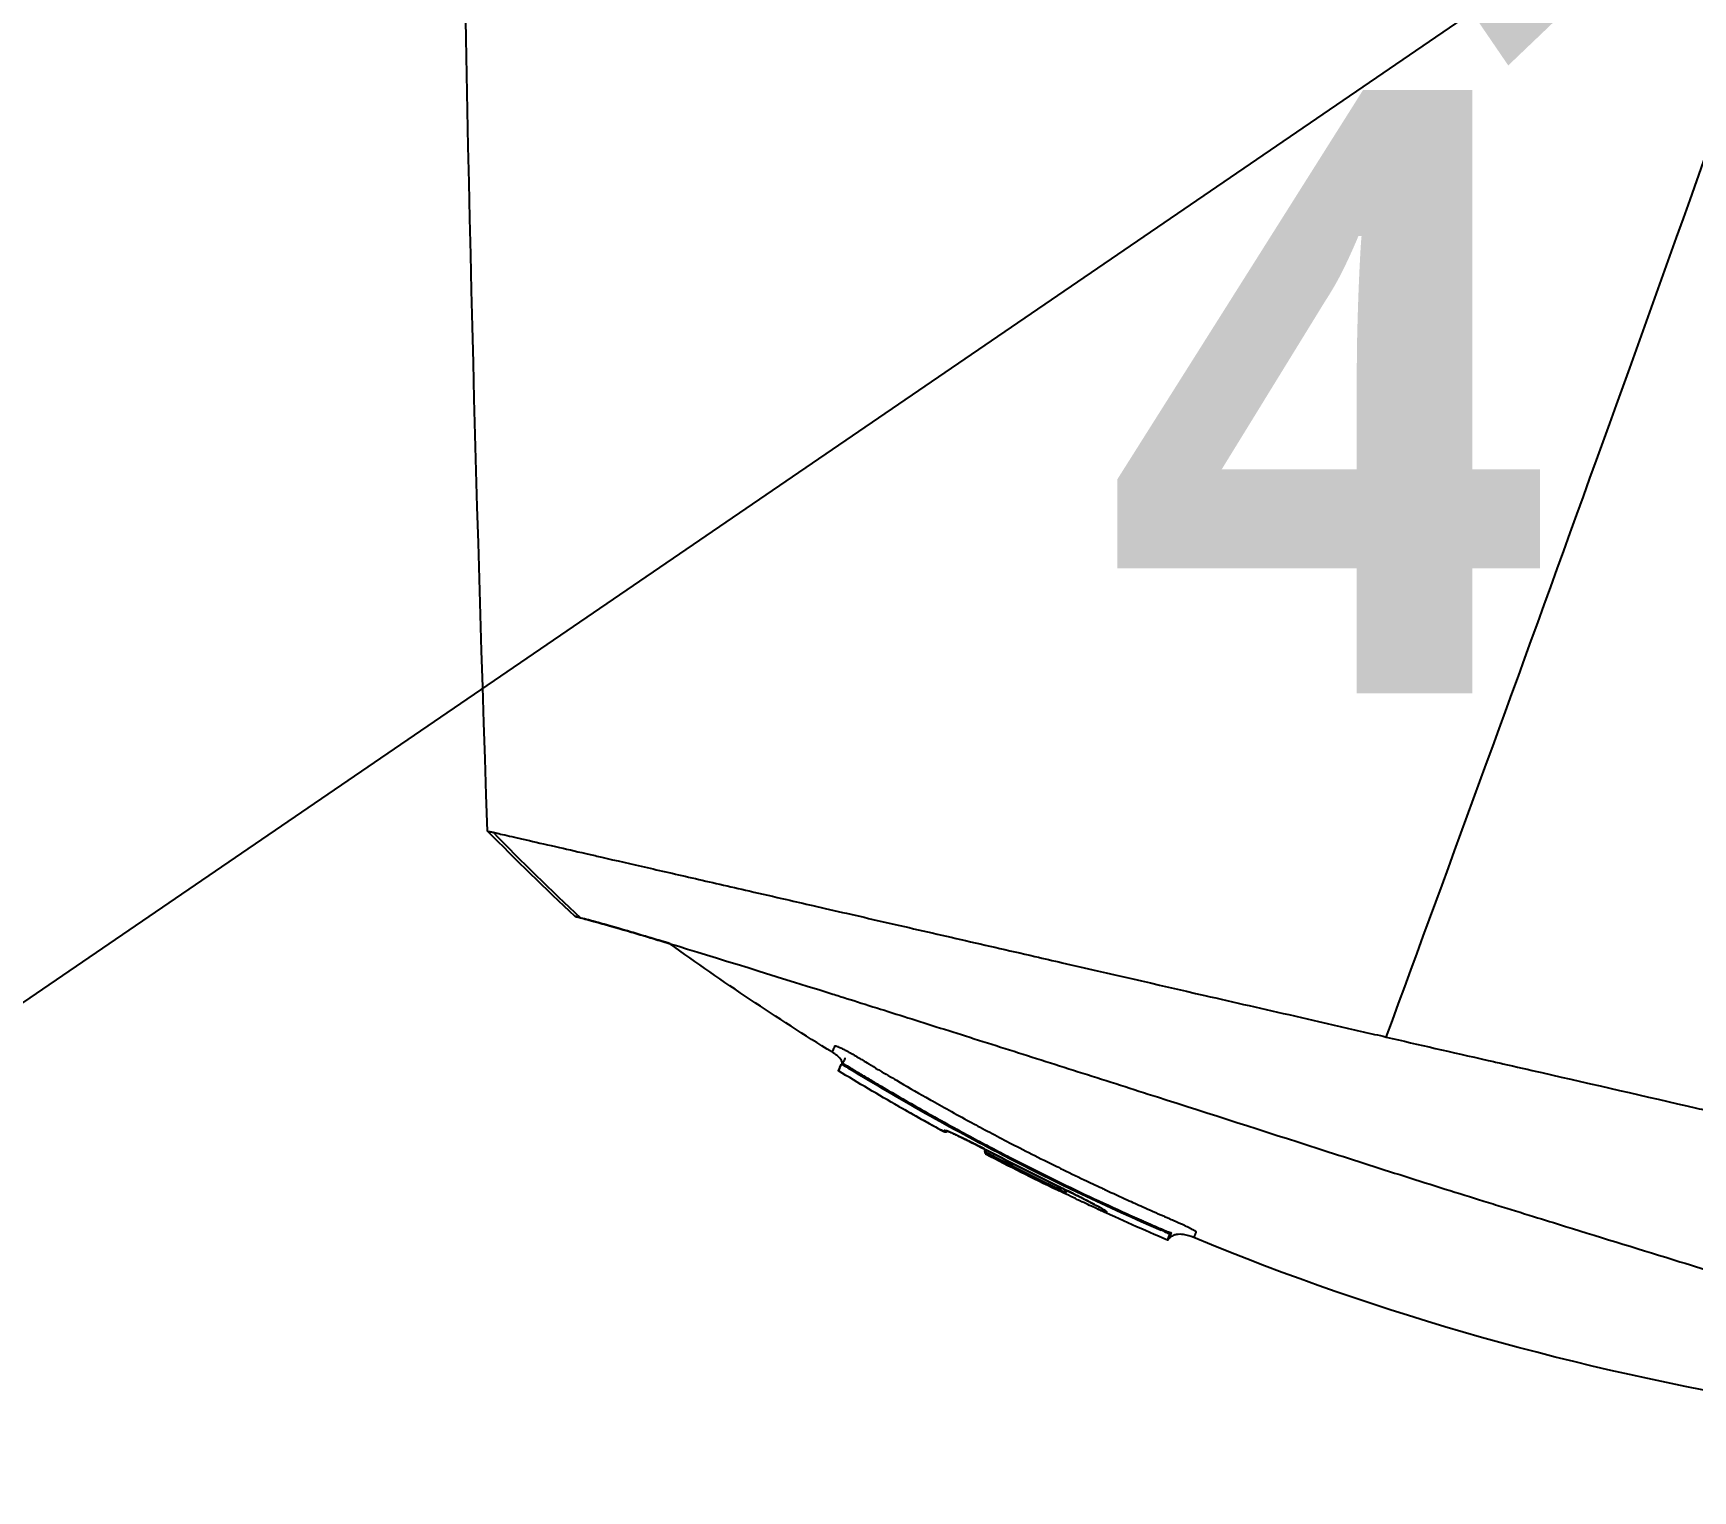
# Model space of a CAD drawing. Header units: millimetres. Extents: x 0 to 4378, y 0 to 2376.
# Drawn here: x 1479.2 to 1532, y 1535.3 to 1581.7 of the extents above; entities that cross this region are included whole.
import ezdxf

# ---------------------------------------------------------------- set-up
doc = ezdxf.new("R2010")
doc.units = ezdxf.units.MM
doc.header["$LTSCALE"] = 0.2
doc.layers.add('14_Mark', color=7, linetype='Continuous', true_color=0xe03c31)
doc.styles.add('Rainbow-5.0 Style', font='malgunsl.ttf')
doc.dimstyles.new('Rainbow-5.0 Style', dxfattribs={"dimtxt": 4, "dimasz": 2.5, "dimexe": 1, "dimexo": 1, "dimgap": 1, "dimtad": 1, "dimdsep": 46, "dimtxsty": 'Rainbow-5.0 Style', "dimcen": 0, "dimclrd": 251, "dimclre": 251, "dimclrt": 7, "dimazin": 3, "dimtp": 0.1, "dimtm": 0.1, "dimtfac": 0.61, "dimtmove": 0, "dimatfit": 3, "dimfxl": 1, "dimlwd": -1, "dimlwe": -1, "dimarcsym": 1})

# ---------------------------------------------------------------- blocks, each defined once
blk = doc.blocks.new('A$C20a5dee6')
for p, q in [((-114.443, 970.386), (-114.443, 970.386)), ((-114.928, 969.038), (-114.928, 969.038)), ((-122.067, 949.405), (-122.067, 949.405)), ((-125.968, 948.264), (-125.968, 948.264)), ((-124.375, 947.898), (-124.374, 947.899)), ((-123.568, 947.713), (-123.567, 947.715)), ((-140.111, 946.658), (-140.077, 946.691)), ((-140.111, 946.658), (-140.111, 946.657)), ((-140.11, 946.658), (-140.077, 946.692)), ((-139.816, 946.547), (-139.842, 946.521)), ((-135.496, 943.805), (-135.48, 943.846)), ((-132.905, 942.635), (-132.938, 942.602)), ((-132.938, 942.602), (-132.905, 942.635)), ((-132.923, 942.638), (-132.919, 942.642)), ((-131.663, 941.971), (-131.677, 941.936)), ((-129.893, 941.411), (-129.921, 941.383)), ((-129.725, 941.067), (-129.677, 941.115)), ((-129.606, 941.292), (-129.653, 941.244))]:
    blk.add_line(p, q)
for centre, radius, start, end in [((-97.395, 1016.703), 82.256, 240.20169, 241.34591), ((-97.397, 1016.699), 82.251, 240.21861, 241.34582), ((-97.749, 1016.042), 81.405, 242.34212, 242.34216), ((-97.752, 1016.036), 81.499, 242.41039, 244.1774), ((-97.755, 1016.027), 81.489, 242.40958, 244.17685)]:
    blk.add_arc(centre, radius, start, end)
for centre, major_axis, ratio, start_param, end_param in [((-111.706, 1011.586), (-26.567, -66.266), 0.000011, 6.283185, 6.293757), ((-109.25, 1013.294), (-27.59, -68.776), 0.00001, 0.01031, 0.035345), ((-135.444, 943.845), (-0.063, 0.128), 0.594731, 0.474948, 0.520377), ((-135.444, 943.847), (-0.063, 0.128), 0.595358, 0.491689, 0.520398), ((-97.852, 1015.727), (78.58, -20.164), 1, 4.484036, 4.512271), ((-97.935, 1015.435), (78.866, -17.397), 1, 4.449176, 4.477539), ((-133.162, 942.873), (-0.0437, -0.09), 0.000011, 0, 0.055339), ((-103.906, 1015.207), (-29.148, -72.631), 0.00001, 0.013733, 0.034559), ((-133, 942.628), (-0.0781, -0.0143), 0.664623, 0.735268, 2.367871), ((-132.987, 942.664), (0.0785, 0.0124), 0.66388, 3.91418, 5.543991), ((-103.742, 1015.182), (-29.199, -72.587), 0.000011, 0.013725, 0.034541), ((-129.929, 941.364), (-0.275, 0.119), 0.068518, 3.143398, 4.714195)]:
    blk.add_ellipse(centre, major_axis=major_axis, ratio=ratio, start_param=start_param, end_param=end_param)
for points in [[(-151.363, 954.084), (-152.215, 978.534), (-152.518, 1003.009), (-152.273, 1027.472)], [(-122.758, 947.529), (-118.592, 958.825), (-114.089, 971.294), (-109.379, 984.577)], [(-148.573, 951.363), (-149.522, 952.249), (-150.453, 953.157), (-151.363, 954.084)], [(-151.186, 954.043), (-150.28, 953.116), (-149.355, 952.21), (-148.409, 951.322)], [(-140.388, 947.042), (-142.152, 948.13), (-143.876, 949.284), (-145.556, 950.499)], [(-140.388, 947.042), (-140.388, 947.042), (-140.388, 947.042), (-140.388, 947.042)], [(-140.111, 946.658), (-140.111, 946.658), (-140.111, 946.658), (-140.111, 946.657)], [(-140.077, 946.691), (-140.077, 946.691), (-140.077, 946.691), (-140.077, 946.691)], [(-140.076, 946.692), (-140.076, 946.692), (-140.076, 946.692), (-140.076, 946.692)], [(-140.073, 946.692), (-140.073, 946.692), (-140.073, 946.692), (-140.073, 946.692)], [(-140.068, 946.69), (-140.068, 946.69), (-140.068, 946.691), (-140.068, 946.691)], [(-138.274, 945.32), (-138.918, 945.689), (-139.558, 946.067), (-140.193, 946.453)], [(-136.823, 944.561), (-136.808, 944.553), (-136.789, 944.55), (-136.771, 944.551)], [(-135.535, 943.941), (-135.534, 943.943), (-135.532, 943.948), (-135.53, 943.955)], [(-135.535, 943.942), (-135.534, 943.944), (-135.532, 943.949), (-135.529, 943.955)], [(-135.525, 943.953), (-135.529, 943.912), (-135.512, 943.863), (-135.48, 943.846)], [(-135.25, 943.811), (-135.266, 943.78), (-135.28, 943.753), (-135.281, 943.751)], [(-133.206, 942.783), (-133.893, 943.116), (-134.575, 943.459), (-135.252, 943.812)], [(-133.251, 942.675), (-133.251, 942.675), (-133.251, 942.675), (-133.251, 942.676)], [(-133.205, 942.782), (-133.22, 942.752), (-133.233, 942.725), (-133.234, 942.723)], [(-132.943, 942.654), (-132.93, 942.645), (-132.923, 942.639), (-132.923, 942.638)], [(-132.696, 942.532), (-132.766, 942.563), (-132.838, 942.596), (-132.911, 942.629)], [(-129.725, 941.067), (-130.474, 941.386), (-131.218, 941.717), (-131.957, 942.059)], [(-131.677, 941.936), (-131.703, 941.949), (-131.72, 941.983), (-131.725, 942.018)], [(-131.663, 941.971), (-131.675, 941.976), (-131.685, 941.986), (-131.693, 941.998)], [(-129.677, 941.115), (-129.677, 941.115), (-129.677, 941.115), (-129.677, 941.115)], [(-128.884, 941.147), (-128.884, 941.147), (-128.884, 941.147), (-128.884, 941.147)]]:
    blk.add_open_spline(points, degree=3)
for points, knots in [([(-150.483, 1027.663), (-150.483, 1027.663), (-150.453, 1027.633), (-150.335, 1027.515), (-150.247, 1027.427), (-149.895, 1027.075), (-149.548, 1026.728), (-148.798, 1025.978), (-148.455, 1025.635), (-147.853, 1025.033), (-147.621, 1024.801), (-147.098, 1024.279), (-146.804, 1023.985), (-145.673, 1022.853), (-144.751, 1021.931), (-143.179, 1020.359), (-142.583, 1019.763), (-138.467, 1015.647), (-134.077, 1011.257), (-128.455, 1005.635), (-127.846, 1005.025), (-125.899, 1003.078), (-124.547, 1001.727), (-121.699, 998.878), (-120.201, 997.38), (-117.072, 994.252), (-115.44, 992.619), (-113.381, 990.56), (-112.961, 990.141), (-112.228, 989.408), (-111.931, 989.111), (-111.42, 988.6), (-111.174, 988.354), (-110.824, 988.003), (-110.798, 987.977), (-110.378, 987.557), (-110.191, 987.37), (-109.824, 987.003), (-109.638, 986.818), (-109.315, 986.494), (-109.176, 986.355), (-108.943, 986.122), (-108.849, 986.028), (-108.653, 985.832), (-108.551, 985.731), (-108.163, 985.343), (-107.869, 985.048), (-107.186, 984.366), (-106.776, 983.955), (-104.723, 981.903), (-103.087, 980.266), (-99.95, 977.129), (-98.447, 975.626), (-94.22, 971.399), (-91.529, 968.709), (-88.391, 965.57), (-87.843, 965.022), (-86.253, 963.432), (-85.225, 962.404), (-82.36, 959.539), (-80.583, 957.761), (-78.262, 955.441), (-77.61, 954.788), (-76.437, 953.615), (-75.909, 953.088), (-74.965, 952.143), (-74.541, 951.72), (-73.433, 950.612), (-72.791, 949.97), (-71.799, 948.977), (-71.418, 948.597), (-70.96, 948.139), (-70.842, 948.021), (-70.537, 947.716), (-70.366, 947.544), (-69.994, 947.173), (-69.824, 947.003), (-69.653, 946.832), (-69.61, 946.789), (-69.567, 946.746), (-69.556, 946.735), (-69.545, 946.724), (-69.543, 946.722), (-69.54, 946.719), (-69.539, 946.718), (-69.539, 946.718), (-69.539, 946.717), (-69.538, 946.717), (-69.538, 946.717), (-69.538, 946.717)], [0, 0, 0, 0, 0.264332, 0.264332, 0.528758, 0.528758, 1.056139, 1.056139, 1.406505, 1.406505, 1.606603, 1.606603, 1.835356, 1.835356, 2.445847, 2.445847, 2.794554, 2.794554, 4.769924, 4.769924, 5.00797, 5.00797, 5.526041, 5.526041, 6.089229, 6.089229, 6.695329, 6.695329, 6.850985, 6.850985, 6.965758, 6.965758, 7.072004, 7.072004, 7.117238, 7.117238, 7.152898, 7.152898, 7.188974, 7.188974, 7.2161, 7.2161, 7.234487, 7.234487, 7.254339, 7.254339, 7.310164, 7.310164, 7.395171, 7.395171, 7.733586, 7.733586, 8.048233, 8.048233, 8.627304, 8.627304, 8.751092, 8.751092, 8.989797, 8.989797, 9.432477, 9.432477, 9.613385, 9.613385, 9.771568, 9.771568, 9.909899, 9.909899, 10.152258, 10.152258, 10.334616, 10.334616, 10.403043, 10.403043, 10.523121, 10.523121, 10.703617, 10.703617, 10.793786, 10.793786, 10.838901, 10.838901, 10.861447, 10.861447, 10.872715, 10.872715, 10.878346, 10.878346, 10.883825, 10.883825, 10.883825, 10.883825]), ([(-151.363, 954.084), (-151.363, 954.084), (-151.363, 954.084), (-151.362, 954.084), (-151.346, 954.08), (-151.301, 954.07), (-151.283, 954.066), (-151.25, 954.058), (-151.239, 954.056), (-151.22, 954.051), (-151.213, 954.05), (-151.203, 954.047), (-151.2, 954.047), (-151.193, 954.045), (-151.189, 954.044), (-151.186, 954.043)], [0.2108493, 0.2108493, 0.2108493, 0.2108493, 0.2151263, 0.2151263, 0.321952, 0.321952, 0.3753541, 0.3753541, 0.4020519, 0.4020519, 0.4154008, 0.4154008, 0.4220656, 0.4220656, 0.4297877, 0.4297877, 0.4297877, 0.4297877]), ([(-151.186, 954.043), (-151.136, 954.032), (-151.076, 954.018), (-151.008, 954.002), (-150.931, 953.985), (-150.843, 953.964), (-150.744, 953.942), (-150.646, 953.919), (-150.536, 953.893), (-150.417, 953.866), (-150.297, 953.839), (-150.168, 953.809), (-150.028, 953.777), (-149.75, 953.713), (-149.431, 953.64), (-149.073, 953.559), (-148.776, 953.491), (-148.452, 953.417), (-148.101, 953.336), (-148.03, 953.32), (-147.959, 953.304), (-147.887, 953.287), (-147.452, 953.188), (-146.982, 953.08), (-146.478, 952.964), (-145.972, 952.848), (-145.431, 952.724), (-144.856, 952.593), (-144.282, 952.461), (-143.673, 952.322), (-143.031, 952.175), (-142.645, 952.086), (-142.248, 951.995), (-141.839, 951.902), (-141.568, 951.839), (-141.292, 951.776), (-141.013, 951.712), (-140.306, 951.55), (-139.573, 951.382), (-138.815, 951.208), (-138.053, 951.034), (-137.265, 950.853), (-136.452, 950.667), (-135.639, 950.481), (-134.801, 950.289), (-133.939, 950.092), (-133.652, 950.026), (-133.362, 949.959), (-133.069, 949.892), (-131.594, 949.554), (-130.081, 949.207), (-128.536, 948.852), (-127.598, 948.637), (-126.646, 948.419), (-125.683, 948.199), (-125.442, 948.144), (-125.2, 948.088), (-124.958, 948.033), (-124.897, 948.019), (-124.837, 948.005), (-124.776, 947.991), (-124.715, 947.977), (-124.654, 947.963), (-124.594, 947.949), (-124.472, 947.922), (-124.351, 947.894), (-124.229, 947.866), (-124.107, 947.838), (-123.985, 947.81), (-123.863, 947.782), (-123.74, 947.754), (-123.618, 947.726), (-123.496, 947.698), (-123.373, 947.67), (-123.25, 947.642), (-123.127, 947.614), (-123.005, 947.586), (-122.882, 947.558), (-122.758, 947.529)], [0, 0, 0, 0, 0.0296065, 0.0296065, 0.0296065, 0.0625552, 0.0625552, 0.0625552, 0.0956223, 0.0956223, 0.0956223, 0.1287583, 0.1287583, 0.1287583, 0.1950345, 0.1950345, 0.1950345, 0.25, 0.25, 0.25, 0.2609996, 0.2609996, 0.2609996, 0.3271356, 0.3271356, 0.3271356, 0.3936018, 0.3936018, 0.3936018, 0.4600955, 0.4600955, 0.4600955, 0.5, 0.5, 0.5, 0.5264171, 0.5264171, 0.5264171, 0.593228, 0.593228, 0.593228, 0.6604161, 0.6604161, 0.6604161, 0.7276097, 0.7276097, 0.7276097, 0.75, 0.75, 0.75, 0.8628411, 0.8628411, 0.8628411, 0.9313886, 0.9313886, 0.9313886, 0.9485533, 0.9485533, 0.9485533, 0.9528443, 0.9528443, 0.9528443, 0.957135, 0.957135, 0.957135, 0.9657149, 0.9657149, 0.9657149, 0.9742923, 0.9742923, 0.9742923, 0.9828662, 0.9828662, 0.9828662, 0.9914358, 0.9914358, 0.9914358, 0.999992, 0.999992, 0.999992, 0.999992]), ([(-148.423, 951.326), (-148.514, 951.349), (-148.564, 951.361), (-148.572, 951.362), (-148.573, 951.363), (-148.573, 951.363), (-148.573, 951.363)], [0.0000006, 0.0000006, 0.0000006, 0.0000006, 0.914072, 0.914072, 0.914072, 1, 1, 1, 1]), ([(-148.573, 951.363), (-148.573, 951.363), (-148.573, 951.363), (-148.573, 951.363), (-148.57, 951.362), (-148.515, 951.349), (-148.409, 951.322)], [0, 0, 0, 0, 0.0191249, 0.0191249, 0.0191249, 0.9999979, 0.9999979, 0.9999979, 0.9999979]), ([(-145.555, 950.498), (-145.656, 950.529), (-145.754, 950.558), (-146.021, 950.639), (-146.184, 950.688), (-146.612, 950.815), (-146.86, 950.888), (-147.419, 951.051), (-147.7, 951.131), (-148.036, 951.224), (-148.134, 951.25), (-148.3, 951.294), (-148.369, 951.312), (-148.423, 951.326)], [5.422349, 5.422349, 5.422349, 5.422349, 5.498875, 5.498875, 5.634552, 5.634552, 5.872375, 5.872375, 6.229939, 6.229939, 6.408513, 6.408513, 6.587137, 6.587137, 6.587137, 6.587137]), ([(-148.409, 951.322), (-148.296, 951.294), (-148.126, 951.249), (-147.672, 951.123), (-147.388, 951.042), (-146.826, 950.879), (-146.577, 950.805), (-146.148, 950.677), (-145.985, 950.628), (-144.445, 950.164), (-142.604, 949.594), (-140.233, 948.851), (-140.089, 948.805), (-139.635, 948.663), (-139.307, 948.56), (-138.651, 948.353), (-138.316, 948.248), (-137.644, 948.036), (-137.3, 947.927), (-136.595, 947.704), (-136.237, 947.591), (-135.134, 947.242), (-134.373, 947), (-132.818, 946.506), (-132.024, 946.254), (-130.826, 945.872), (-130.433, 945.746), (-128.378, 945.091), (-126.669, 944.543), (-124.495, 943.843), (-124.064, 943.705), (-123.201, 943.428), (-122.766, 943.289), (-121.897, 943.012), (-121.466, 942.876), (-120.622, 942.611), (-120.207, 942.481), (-119.599, 942.292), (-119.403, 942.231), (-118.83, 942.054), (-118.448, 941.935), (-117.73, 941.714), (-117.392, 941.609), (-115.827, 941.126), (-114.61, 940.75), (-112.519, 940.104), (-111.641, 939.833), (-109.498, 939.172), (-108.257, 938.788), (-106.489, 938.242), (-105.915, 938.064), (-104.804, 937.721), (-104.263, 937.553), (-103.744, 937.393)], [0.000005, 0.000005, 0.000005, 0.000005, 0.319511, 0.319511, 0.639479, 0.639479, 0.852403, 0.852403, 0.973891, 0.973891, 1.947625, 1.947625, 2.010365, 2.010365, 2.139691, 2.139691, 2.265575, 2.265575, 2.393345, 2.393345, 2.521559, 2.521559, 2.781941, 2.781941, 3.041001, 3.041001, 3.166048, 3.166048, 3.692233, 3.692233, 3.821507, 3.821507, 3.951206, 3.951206, 4.07808, 4.07808, 4.201324, 4.201324, 4.258471, 4.258471, 4.368502, 4.368502, 4.468635, 4.468635, 4.831764, 4.831764, 5.102761, 5.102761, 5.508805, 5.508805, 5.711646, 5.711646, 5.914059, 5.914059, 5.914059, 5.914059]), ([(-140.388, 947.042), (-140.388, 947.042), (-140.38, 947.061), (-140.366, 947.095), (-140.365, 947.097), (-140.364, 947.1), (-140.363, 947.103), (-140.357, 947.119), (-140.349, 947.138), (-140.34, 947.159), (-140.338, 947.165), (-140.335, 947.171), (-140.333, 947.178), (-140.327, 947.192), (-140.321, 947.208), (-140.313, 947.226), (-140.312, 947.23), (-140.31, 947.234), (-140.308, 947.238), (-140.306, 947.241), (-140.306, 947.245), (-140.304, 947.247), (-140.303, 947.249), (-140.302, 947.25), (-140.301, 947.251), (-140.291, 947.255), (-140.264, 947.248), (-140.223, 947.231), (-140.216, 947.229), (-140.209, 947.225), (-140.201, 947.222)], [0.0000142, 0.0000142, 0.0000142, 0.0000142, 0.0625, 0.0625, 0.0625, 0.0674467, 0.0674467, 0.0674467, 0.09375, 0.09375, 0.09375, 0.1011986, 0.1011986, 0.1011986, 0.1181477, 0.1181477, 0.1181477, 0.1222453, 0.1222453, 0.1222453, 0.125, 0.125, 0.125, 0.1262746, 0.1262746, 0.1262746, 0.133446, 0.133446, 0.133446, 0.1346715, 0.1346715, 0.1346715, 0.1346715]), ([(-140.201, 947.222), (-140.201, 947.222), (-140.201, 947.222), (-140.201, 947.222), (-140.193, 947.219), (-140.185, 947.215), (-140.176, 947.211), (-140.168, 947.208), (-140.159, 947.203), (-140.15, 947.199), (-140.131, 947.191), (-140.111, 947.181), (-140.09, 947.17), (-140.081, 947.166), (-140.071, 947.161), (-140.062, 947.156), (-140.027, 947.138), (-139.988, 947.118), (-139.947, 947.096), (-139.921, 947.082), (-139.894, 947.067), (-139.867, 947.052), (-139.849, 947.042), (-139.831, 947.032), (-139.812, 947.021), (-139.803, 947.016), (-139.793, 947.01), (-139.782, 947.004), (-139.727, 946.973), (-139.659, 946.933), (-139.604, 946.9), (-139.59, 946.892), (-139.577, 946.884), (-139.565, 946.877)], [0.13467149, 0.13467149, 0.13467149, 0.13467149, 0.13467577, 0.13467577, 0.13467577, 0.13590742, 0.13590742, 0.13590742, 0.13713858, 0.13713858, 0.13713858, 0.13959007, 0.13959007, 0.13959007, 0.140625, 0.140625, 0.140625, 0.14441188, 0.14441188, 0.14441188, 0.14682819, 0.14682819, 0.14682819, 0.1484375, 0.1484375, 0.1484375, 0.1492622, 0.1492622, 0.1492622, 0.15366753, 0.15366753, 0.15366753, 0.15478892, 0.15478892, 0.15478892, 0.15478892]), ([(-122.758, 947.529), (-121.728, 947.281), (-120.707, 947.06), (-119.358, 946.751), (-119.203, 946.715), (-118.635, 946.585), (-118.221, 946.49), (-116.155, 946.017), (-114.512, 945.64), (-112.662, 945.216), (-112.446, 945.167), (-111.735, 945.004), (-111.245, 944.892), (-110.197, 944.651), (-109.644, 944.525), (-108.463, 944.253), (-107.839, 944.11), (-102.121, 942.797), (-97.593, 941.767), (-93.905, 940.919)], [0.000234, 0.000234, 0.000234, 0.000234, 0.319634, 0.319634, 0.361124, 0.361124, 0.471797, 0.471797, 0.914416, 0.914416, 0.9732, 0.9732, 1.107816, 1.107816, 1.261595, 1.261595, 1.436675, 1.436675, 2.883412, 2.883412, 2.883412, 2.883412]), ([(-140.069, 946.699), (-140.071, 946.708), (-140.072, 946.717), (-140.08, 946.745), (-140.088, 946.765), (-140.112, 946.807), (-140.128, 946.83), (-140.175, 946.883), (-140.206, 946.912), (-140.286, 946.977), (-140.337, 947.01), (-140.388, 947.042)], [0.00301811, 0.00301811, 0.00301811, 0.00301811, 0.00570858, 0.00570858, 0.01197557, 0.01197557, 0.02028974, 0.02028974, 0.03307868, 0.03307868, 0.05114469, 0.05114469, 0.05114469, 0.05114469]), ([(-140.111, 946.657), (-140.139, 946.588), (-140.16, 946.536), (-140.186, 946.469), (-140.193, 946.453), (-140.193, 946.453), (-140.186, 946.47), (-140.16, 946.536), (-140.139, 946.588), (-140.111, 946.658)], [-1.113248, -1.113248, -1.113248, -1.113248, -0.82321, -0.82321, -0.556619, -0.556619, -0.289996, -0.289996, 0, 0, 0, 0]), ([(-140.111, 946.658), (-140.108, 946.663), (-140.075, 946.65), (-140.025, 946.624), (-139.975, 946.599), (-139.91, 946.563), (-139.842, 946.521)], [0, 0, 0, 0, 0.500515, 0.500515, 0.500515, 1, 1, 1, 1]), ([(-140.077, 946.692), (-140.065, 946.703), (-140.052, 946.716), (-140.035, 946.735), (-140.03, 946.74), (-140.03, 946.741), (-140.03, 946.741), (-140.03, 946.741)], [0, 0, 0, 0, 0.00507025, 0.00507025, 0.008023784, 0.008023784, 0.008264739, 0.008264739, 0.008264739, 0.008264739]), ([(-140.077, 946.692), (-140.077, 946.692), (-140.076, 946.692), (-140.075, 946.692), (-140.068, 946.692), (-140.04, 946.676), (-140.001, 946.655), (-139.955, 946.63), (-139.886, 946.589), (-139.816, 946.547)], [0.0120771, 0.0120771, 0.0120771, 0.0120771, 0.0564556, 0.0564556, 0.0564556, 0.4856693, 0.4856693, 0.4856693, 0.9999985, 0.9999985, 0.9999985, 0.9999985]), ([(-140.031, 946.74), (-140.031, 946.74), (-140.03, 946.741), (-140.029, 946.743), (-140.027, 946.745), (-140.023, 946.751), (-140.02, 946.755), (-140.009, 946.773), (-140.004, 946.782), (-139.992, 946.809), (-139.986, 946.826), (-139.981, 946.847), (-139.981, 946.852), (-139.98, 946.86), (-139.979, 946.864), (-139.979, 946.867), (-139.979, 946.868), (-139.979, 946.868), (-139.979, 946.868), (-139.979, 946.868), (-139.979, 946.868), (-139.979, 946.868)], [0.01239892, 0.01239892, 0.01239892, 0.01239892, 0.01309423, 0.01309423, 0.01752558, 0.01752558, 0.02717414, 0.02717414, 0.03375885, 0.03375885, 0.04117715, 0.04117715, 0.0434471, 0.0434471, 0.04514948, 0.04514948, 0.04530898, 0.04530898, 0.0453248, 0.0453248, 0.0453404, 0.0453404, 0.0453404, 0.0453404]), ([(-139.565, 946.877), (-139.549, 946.867), (-139.535, 946.859), (-139.524, 946.852), (-139.5, 946.838), (-139.464, 946.816), (-139.423, 946.791), (-139.365, 946.756), (-139.297, 946.715), (-139.241, 946.681), (-139.238, 946.679), (-139.234, 946.677), (-139.231, 946.675), (-139.134, 946.617), (-139.033, 946.556), (-138.937, 946.499), (-138.917, 946.487), (-138.897, 946.475), (-138.877, 946.463), (-138.701, 946.358), (-138.51, 946.246), (-138.347, 946.151), (-138.045, 945.974), (-137.733, 945.794), (-137.409, 945.61), (-137.34, 945.571), (-137.272, 945.533), (-137.203, 945.494), (-137.004, 945.382), (-136.8, 945.268), (-136.593, 945.154), (-136.386, 945.039), (-136.136, 944.903), (-135.958, 944.807), (-135.867, 944.758), (-135.776, 944.709), (-135.683, 944.659), (-135.279, 944.443), (-134.859, 944.223), (-134.42, 943.998), (-134.169, 943.869), (-133.912, 943.739), (-133.65, 943.608), (-133.478, 943.523), (-133.304, 943.437), (-133.128, 943.35), (-132.88, 943.229), (-132.628, 943.107), (-132.37, 942.984), (-132.191, 942.898), (-132.009, 942.813), (-131.824, 942.726), (-131.782, 942.707), (-131.74, 942.687), (-131.698, 942.667), (-131.47, 942.561), (-131.21, 942.442), (-131.004, 942.348), (-130.842, 942.275), (-130.676, 942.2), (-130.51, 942.126), (-130.29, 942.028), (-130.068, 941.931), (-129.848, 941.835), (-129.81, 941.818), (-129.772, 941.802), (-129.734, 941.786), (-129.717, 941.778), (-129.7, 941.771), (-129.682, 941.763), (-129.655, 941.751), (-129.627, 941.739), (-129.599, 941.727), (-129.572, 941.716), (-129.544, 941.704), (-129.517, 941.692), (-129.423, 941.65), (-129.331, 941.609), (-129.246, 941.569), (-129.232, 941.562), (-129.218, 941.556), (-129.204, 941.549)], [0.1547889, 0.1547889, 0.1547889, 0.1547889, 0.15625, 0.15625, 0.15625, 0.1593979, 0.1593979, 0.1593979, 0.1637965, 0.1637965, 0.1637965, 0.1640625, 0.1640625, 0.1640625, 0.171875, 0.171875, 0.171875, 0.1734917, 0.1734917, 0.1734917, 0.1875, 0.1875, 0.1875, 0.213324, 0.213324, 0.213324, 0.21875, 0.21875, 0.21875, 0.234375, 0.234375, 0.234375, 0.25, 0.25, 0.25, 0.2579257, 0.2579257, 0.2579257, 0.2926672, 0.2926672, 0.2926672, 0.3125, 0.3125, 0.3125, 0.3255033, 0.3255033, 0.3255033, 0.34375, 0.34375, 0.34375, 0.3564771, 0.3564771, 0.3564771, 0.359375, 0.359375, 0.359375, 0.375, 0.375, 0.375, 0.3873006, 0.3873006, 0.3873006, 0.40346, 0.40346, 0.40346, 0.40625, 0.40625, 0.40625, 0.4075224, 0.4075224, 0.4075224, 0.409563, 0.409563, 0.409563, 0.4116065, 0.4116065, 0.4116065, 0.4185939, 0.4185939, 0.4185939, 0.4197379, 0.4197379, 0.4197379, 0.4197379]), ([(-139.842, 946.521), (-138.248, 945.551), (-136.626, 944.638), (-133.317, 942.923), (-131.633, 942.123), (-129.921, 941.383)], [-1.119708, -1.119708, -1.119708, -1.119708, -0.559623, -0.559623, -0.000001, -0.000001, -0.000001, -0.000001]), ([(-139.816, 946.547), (-139.803, 946.54), (-139.789, 946.532), (-139.776, 946.524), (-139.719, 946.49), (-139.662, 946.455), (-139.605, 946.421), (-139.548, 946.386), (-139.491, 946.352), (-139.434, 946.318), (-139.377, 946.283), (-139.32, 946.249), (-139.263, 946.215), (-139.149, 946.146), (-139.034, 946.078), (-138.919, 946.011), (-138.461, 945.74), (-138, 945.473), (-137.536, 945.211), (-136.998, 944.907), (-136.458, 944.609), (-135.912, 944.317), (-135.718, 944.214), (-135.524, 944.11), (-135.329, 944.008)], [0, 0, 0, 0, 0.0040967, 0.0040967, 0.0040967, 0.0218385, 0.0218385, 0.0218385, 0.0395803, 0.0395803, 0.0395803, 0.0573221, 0.0573221, 0.0573221, 0.0928057, 0.0928057, 0.0928057, 0.2347402, 0.2347402, 0.2347402, 0.3993947, 0.3993947, 0.3993947, 0.4578413, 0.4578413, 0.4578413, 0.4578413]), ([(-138.251, 945.311), (-138.251, 945.311), (-138.251, 945.311), (-138.259, 945.313), (-138.267, 945.316), (-138.274, 945.32)], [0.010414453, 0.010414453, 0.010414453, 0.010414453, 0.010437409, 0.010437409, 0.012858346, 0.012858346, 0.012858346, 0.012858346]), ([(-136.823, 944.561), (-136.822, 944.564), (-136.815, 944.564), (-136.803, 944.561), (-136.799, 944.56), (-136.794, 944.558), (-136.789, 944.557), (-136.778, 944.553), (-136.764, 944.548), (-136.748, 944.542), (-136.733, 944.536), (-136.715, 944.529), (-136.696, 944.521), (-136.655, 944.504), (-136.606, 944.483), (-136.548, 944.456), (-136.545, 944.455), (-136.542, 944.454), (-136.539, 944.452), (-136.494, 944.432), (-136.443, 944.408), (-136.389, 944.383), (-136.377, 944.377), (-136.364, 944.371), (-136.351, 944.364), (-136.315, 944.347), (-136.278, 944.329), (-136.239, 944.311), (-136.199, 944.291), (-136.157, 944.271), (-136.114, 944.249), (-136.091, 944.238), (-136.068, 944.227), (-136.045, 944.216), (-135.981, 944.184), (-135.913, 944.15), (-135.844, 944.115), (-135.768, 944.077), (-135.69, 944.038), (-135.611, 943.997), (-135.592, 943.988), (-135.573, 943.978), (-135.553, 943.968), (-135.454, 943.917), (-135.353, 943.865), (-135.252, 943.812)], [0, 0, 0, 0, 0.093194, 0.093194, 0.093194, 0.125, 0.125, 0.125, 0.189042, 0.189042, 0.189042, 0.25, 0.25, 0.25, 0.375001, 0.375001, 0.375001, 0.38152, 0.38152, 0.38152, 0.477845, 0.477845, 0.477845, 0.5, 0.5, 0.5, 0.56152, 0.56152, 0.56152, 0.625001, 0.625001, 0.625001, 0.658058, 0.658058, 0.658058, 0.75, 0.75, 0.75, 0.850773, 0.850773, 0.850773, 0.875, 0.875, 0.875, 1, 1, 1, 1]), ([(-135.252, 943.812), (-135.422, 943.9), (-135.594, 943.989), (-135.912, 944.15), (-136.062, 944.224), (-136.324, 944.352), (-136.441, 944.407), (-136.627, 944.492), (-136.7, 944.523), (-136.76, 944.546), (-136.773, 944.55), (-136.779, 944.551), (-136.78, 944.551), (-136.78, 944.551)], [0, 0, 0, 0, 0.057312, 0.057312, 0.1128427, 0.1128427, 0.1676937, 0.1676937, 0.2223549, 0.2223549, 0.2440225, 0.2440225, 0.2487467, 0.2487467, 0.2487467, 0.2487467]), ([(-136.839, 944.521), (-136.837, 944.52), (-136.835, 944.519), (-136.823, 944.514), (-136.812, 944.512), (-136.79, 944.51), (-136.779, 944.511), (-136.759, 944.515), (-136.75, 944.518), (-136.736, 944.525), (-136.731, 944.529), (-136.726, 944.533)], [-0.00093187, -0.00093187, -0.00093187, -0.00093187, 0, 0, 0.00436612, 0.00436612, 0.00867322, 0.00867322, 0.01202355, 0.01202355, 0.01407745, 0.01407745, 0.01407745, 0.01407745]), ([(-136.838, 944.521), (-136.836, 944.52), (-136.835, 944.519), (-136.82, 944.513), (-136.807, 944.511), (-136.779, 944.511), (-136.766, 944.513), (-136.746, 944.52), (-136.74, 944.523), (-136.732, 944.528), (-136.729, 944.53), (-136.726, 944.533)], [-0.01576575, -0.01576575, -0.01576575, -0.01576575, -0.0149023, -0.0149023, -0.00948324, -0.00948324, -0.00441114, -0.00441114, -0.00209553, -0.00209553, -0.00090269, -0.00090269, -0.00090269, -0.00090269]), ([(-135.53, 943.955), (-135.597, 943.99), (-135.664, 944.024), (-135.888, 944.138), (-136.042, 944.214), (-136.317, 944.348), (-136.44, 944.407), (-136.616, 944.487), (-136.681, 944.515), (-136.726, 944.533)], [0.0312372, 0.0312372, 0.0312372, 0.0312372, 0.0542077, 0.0542077, 0.110689, 0.110689, 0.1680986, 0.1680986, 0.2151393, 0.2151393, 0.2151393, 0.2151393]), ([(-135.329, 944.008), (-135.127, 943.902), (-134.925, 943.797), (-134.724, 943.694), (-134.329, 943.491), (-133.937, 943.293), (-133.542, 943.099), (-133.147, 942.904), (-132.749, 942.711), (-132.35, 942.523)], [0.4578413, 0.4578413, 0.4578413, 0.4578413, 0.5186092, 0.5186092, 0.5186092, 0.6378238, 0.6378238, 0.6378238, 0.7570383, 0.7570383, 0.7570383, 0.7570383]), ([(-135.536, 943.938), (-135.539, 943.931), (-135.541, 943.924), (-135.543, 943.909), (-135.543, 943.901), (-135.542, 943.878), (-135.538, 943.862), (-135.529, 943.838), (-135.524, 943.83), (-135.512, 943.815), (-135.505, 943.809), (-135.497, 943.804)], [-0.01932859, -0.01932859, -0.01932859, -0.01932859, -0.01686752, -0.01686752, -0.01403596, -0.01403596, -0.0080494, -0.0080494, -0.00399872, -0.00399872, 0, 0, 0, 0]), ([(-135.536, 943.939), (-135.537, 943.936), (-135.538, 943.932), (-135.541, 943.92), (-135.542, 943.91), (-135.542, 943.884), (-135.539, 943.868), (-135.53, 943.843), (-135.525, 943.833), (-135.511, 943.815), (-135.504, 943.809), (-135.496, 943.805)], [0, 0, 0, 0, 0.00105443, 0.00105443, 0.00390422, 0.00390422, 0.00841748, 0.00841748, 0.01167124, 0.01167124, 0.01535386, 0.01535386, 0.01535386, 0.01535386]), ([(-135.48, 943.846), (-135.48, 943.847), (-135.474, 943.845), (-135.464, 943.841), (-135.454, 943.837), (-135.44, 943.83), (-135.421, 943.822), (-135.403, 943.813), (-135.381, 943.802), (-135.357, 943.79), (-135.333, 943.778), (-135.307, 943.765), (-135.281, 943.751)], [0, 0, 0, 0, 0.25, 0.25, 0.25, 0.5, 0.5, 0.5, 0.75, 0.75, 0.75, 1, 1, 1, 1]), ([(-133.052, 942.583), (-133.052, 942.582), (-133.057, 942.584), (-133.067, 942.589), (-133.077, 942.593), (-133.091, 942.6), (-133.11, 942.608), (-133.128, 942.617), (-133.15, 942.627), (-133.174, 942.639), (-133.199, 942.65), (-133.225, 942.663), (-133.251, 942.676)], [0, 0, 0, 0, 0.25, 0.25, 0.25, 0.5, 0.5, 0.5, 0.75, 0.75, 0.75, 1, 1, 1, 1]), ([(-132.507, 942.317), (-132.509, 942.318), (-132.511, 942.319), (-132.514, 942.321), (-132.559, 942.342), (-132.605, 942.364), (-132.653, 942.387), (-132.748, 942.432), (-132.846, 942.479), (-132.946, 942.528), (-133.047, 942.576), (-133.149, 942.625), (-133.251, 942.675)], [0.6844931, 0.6844931, 0.6844931, 0.6844931, 0.6875004, 0.6875004, 0.6875004, 0.7500001, 0.7500001, 0.7500001, 0.8750003, 0.8750003, 0.8750003, 1, 1, 1, 1]), ([(-133.234, 942.723), (-133.208, 942.71), (-133.181, 942.697), (-133.132, 942.673), (-133.111, 942.662), (-133.075, 942.643), (-133.06, 942.634), (-133.041, 942.623), (-133.037, 942.62), (-133.037, 942.619)], [0, 0, 0, 0, 0.24981, 0.24981, 0.50014, 0.50014, 0.749753, 0.749753, 1, 1, 1, 1]), ([(-133.206, 942.783), (-133.104, 942.733), (-133.002, 942.683), (-132.902, 942.634), (-132.881, 942.624), (-132.86, 942.613), (-132.84, 942.603), (-132.761, 942.564), (-132.684, 942.526), (-132.61, 942.489), (-132.563, 942.465), (-132.518, 942.442), (-132.473, 942.42), (-132.428, 942.397), (-132.384, 942.374), (-132.342, 942.353), (-132.329, 942.346), (-132.317, 942.34), (-132.305, 942.333), (-132.251, 942.306), (-132.199, 942.279), (-132.151, 942.254), (-132.136, 942.246), (-132.122, 942.238), (-132.107, 942.231), (-132.036, 942.193), (-131.971, 942.159), (-131.915, 942.128), (-131.909, 942.125), (-131.904, 942.122), (-131.898, 942.119), (-131.85, 942.092), (-131.808, 942.069), (-131.774, 942.049), (-131.758, 942.039), (-131.744, 942.031), (-131.732, 942.023), (-131.714, 942.012), (-131.699, 942.003), (-131.689, 941.995), (-131.686, 941.994), (-131.684, 941.992), (-131.682, 941.99), (-131.668, 941.98), (-131.662, 941.974), (-131.663, 941.971)], [0, 0, 0, 0, 0.124961, 0.124961, 0.124961, 0.151074, 0.151074, 0.151074, 0.25, 0.25, 0.25, 0.31207, 0.31207, 0.31207, 0.375, 0.375, 0.375, 0.39351, 0.39351, 0.39351, 0.475398, 0.475398, 0.475398, 0.5, 0.5, 0.5, 0.625, 0.625, 0.625, 0.638241, 0.638241, 0.638241, 0.75, 0.75, 0.75, 0.801734, 0.801734, 0.801734, 0.874941, 0.874941, 0.874941, 0.891604, 0.891604, 0.891604, 1, 1, 1, 1]), ([(-131.695, 941.998), (-131.695, 941.998), (-131.696, 941.998), (-131.703, 942.003), (-131.713, 942.011), (-131.756, 942.038), (-131.799, 942.063), (-131.925, 942.133), (-132.018, 942.184), (-132.241, 942.301), (-132.377, 942.371), (-132.67, 942.519), (-132.832, 942.599), (-133.065, 942.714), (-133.136, 942.748), (-133.206, 942.783)], [0.0246418, 0.0246418, 0.0246418, 0.0246418, 0.0312187, 0.0312187, 0.0518313, 0.0518313, 0.0907077, 0.0907077, 0.1416954, 0.1416954, 0.196169, 0.196169, 0.2513806, 0.2513806, 0.2748857, 0.2748857, 0.2748857, 0.2748857]), ([(-133.038, 942.577), (-133.038, 942.578), (-133.039, 942.578), (-133.042, 942.579), (-133.043, 942.579), (-133.046, 942.58), (-133.047, 942.58), (-133.05, 942.582), (-133.052, 942.582), (-133.055, 942.584), (-133.057, 942.584), (-133.058, 942.585)], [0.010823602, 0.010823602, 0.010823602, 0.010823602, 0.011151927, 0.011151927, 0.01194689, 0.01194689, 0.012834861, 0.012834861, 0.014710908, 0.014710908, 0.016085593, 0.016085593, 0.016085593, 0.016085593]), ([(-132.938, 942.602), (-132.944, 942.596), (-132.951, 942.591), (-132.966, 942.583), (-132.974, 942.58), (-132.987, 942.577), (-132.992, 942.576), (-132.996, 942.575)], [0, 0, 0, 0, 0.002505542, 0.002505542, 0.005207642, 0.005207642, 0.006541866, 0.006541866, 0.006541866, 0.006541866]), ([(-132.35, 942.523), (-131.952, 942.334), (-131.551, 942.149), (-131.15, 941.967), (-130.949, 941.876), (-130.747, 941.786), (-130.546, 941.696), (-130.495, 941.674), (-130.445, 941.652), (-130.394, 941.63), (-130.369, 941.619), (-130.344, 941.607), (-130.319, 941.596), (-130.294, 941.585), (-130.268, 941.574), (-130.243, 941.563), (-130.156, 941.525), (-130.07, 941.487), (-129.983, 941.45), (-129.969, 941.443), (-129.954, 941.437), (-129.94, 941.431), (-129.924, 941.424), (-129.909, 941.417), (-129.893, 941.411)], [0.7570383, 0.7570383, 0.7570383, 0.7570383, 0.8762529, 0.8762529, 0.8762529, 0.9358602, 0.9358602, 0.9358602, 0.950762, 0.950762, 0.950762, 0.9582129, 0.9582129, 0.9582129, 0.9656638, 0.9656638, 0.9656638, 0.9912339, 0.9912339, 0.9912339, 0.9954674, 0.9954674, 0.9954674, 0.9999999, 0.9999999, 0.9999999, 0.9999999]), ([(-131.957, 942.059), (-132.012, 942.084), (-132.074, 942.113), (-132.143, 942.145), (-132.216, 942.179), (-132.296, 942.217), (-132.381, 942.258), (-132.422, 942.277), (-132.464, 942.297), (-132.507, 942.317)], [0.3828608, 0.3828608, 0.3828608, 0.3828608, 0.5000001, 0.5000001, 0.5000001, 0.6250007, 0.6250007, 0.6250007, 0.6844931, 0.6844931, 0.6844931, 0.6844931]), ([(-131.717, 941.951), (-131.737, 941.959), (-131.765, 941.971), (-131.8, 941.987), (-131.84, 942.005), (-131.889, 942.027), (-131.946, 942.054), (-131.95, 942.055), (-131.953, 942.057), (-131.957, 942.059)], [0.1417191, 0.1417191, 0.1417191, 0.1417191, 0.2500001, 0.2500001, 0.2500001, 0.3750004, 0.3750004, 0.3750004, 0.3828608, 0.3828608, 0.3828608, 0.3828608]), ([(-131.677, 941.936), (-131.677, 941.935), (-131.688, 941.938), (-131.708, 941.947), (-131.711, 941.948), (-131.714, 941.949), (-131.717, 941.951)], [0.0006343, 0.0006343, 0.0006343, 0.0006343, 0.1250001, 0.1250001, 0.1250001, 0.1417191, 0.1417191, 0.1417191, 0.1417191]), ([(-129.893, 941.411), (-129.879, 941.405), (-129.866, 941.399), (-129.852, 941.393), (-129.824, 941.381), (-129.795, 941.369), (-129.769, 941.359), (-129.74, 941.348), (-129.714, 941.339), (-129.69, 941.331), (-129.67, 941.324), (-129.652, 941.318), (-129.638, 941.312), (-129.623, 941.307), (-129.613, 941.302), (-129.608, 941.298), (-129.606, 941.296), (-129.606, 941.294), (-129.606, 941.292), (-129.606, 941.292), (-129.606, 941.292), (-129.606, 941.292)], [0.0000012, 0.0000012, 0.0000012, 0.0000012, 0.092344, 0.092344, 0.092344, 0.2910681, 0.2910681, 0.2910681, 0.5020529, 0.5020529, 0.5020529, 0.6885164, 0.6885164, 0.6885164, 0.8872406, 0.8872406, 0.8872406, 0.9866026, 0.9866026, 0.9866026, 1, 1, 1, 1]), ([(-129.204, 941.549), (-129.204, 941.549), (-129.204, 941.549), (-129.204, 941.549), (-129.191, 941.543), (-129.178, 941.537), (-129.165, 941.53), (-129.154, 941.525), (-129.143, 941.52), (-129.132, 941.514), (-129.106, 941.502), (-129.081, 941.489), (-129.057, 941.477), (-129.028, 941.462), (-129, 941.447), (-128.975, 941.434), (-128.964, 941.428), (-128.953, 941.422), (-128.943, 941.416), (-128.926, 941.407), (-128.911, 941.398), (-128.897, 941.39)], [0.41973786, 0.41973786, 0.41973786, 0.41973786, 0.41974049, 0.41974049, 0.41974049, 0.42088252, 0.42088252, 0.42088252, 0.421875, 0.421875, 0.421875, 0.4242454, 0.4242454, 0.4242454, 0.42725417, 0.42725417, 0.42725417, 0.42860278, 0.42860278, 0.42860278, 0.43081645, 0.43081645, 0.43081645, 0.43081645]), ([(-128.897, 941.39), (-128.89, 941.386), (-128.883, 941.382), (-128.877, 941.378), (-128.875, 941.377), (-128.873, 941.376), (-128.871, 941.374), (-128.867, 941.372), (-128.863, 941.37), (-128.86, 941.367), (-128.839, 941.354), (-128.825, 941.344), (-128.819, 941.338), (-128.818, 941.337), (-128.817, 941.336), (-128.816, 941.334), (-128.812, 941.329), (-128.813, 941.324), (-128.814, 941.323), (-128.814, 941.322), (-128.814, 941.32), (-128.815, 941.319), (-128.816, 941.317), (-128.818, 941.313), (-128.818, 941.312), (-128.818, 941.311), (-128.819, 941.309), (-128.82, 941.306), (-128.82, 941.306), (-128.821, 941.306), (-128.821, 941.305), (-128.822, 941.302), (-128.825, 941.295), (-128.826, 941.292), (-128.827, 941.289), (-128.828, 941.286), (-128.83, 941.283), (-128.834, 941.273), (-128.837, 941.264), (-128.841, 941.255), (-128.848, 941.237), (-128.855, 941.221), (-128.86, 941.208), (-128.861, 941.204), (-128.863, 941.201), (-128.864, 941.198), (-128.87, 941.183), (-128.875, 941.171), (-128.878, 941.163), (-128.882, 941.154), (-128.884, 941.149), (-128.884, 941.148), (-128.884, 941.147), (-128.884, 941.147), (-128.884, 941.147), (-128.884, 941.147), (-128.884, 941.147), (-128.884, 941.147)], [0.4308165, 0.4308165, 0.4308165, 0.4308165, 0.4319529, 0.4319529, 0.4319529, 0.4323771, 0.4323771, 0.4323771, 0.4331191, 0.4331191, 0.4331191, 0.4375, 0.4375, 0.4375, 0.438221, 0.438221, 0.438221, 0.4414062, 0.4414062, 0.4414062, 0.443331, 0.443331, 0.443331, 0.4453125, 0.4453125, 0.4453125, 0.4488405, 0.4488405, 0.4488405, 0.4492187, 0.4492187, 0.4492187, 0.453125, 0.453125, 0.453125, 0.4566024, 0.4566024, 0.4566024, 0.46875, 0.46875, 0.46875, 0.4936128, 0.4936128, 0.4936128, 0.5, 0.5, 0.5, 0.5305013, 0.5305013, 0.5305013, 0.5625, 0.5625, 0.5625, 0.5674377, 0.5674377, 0.5674377, 0.5675009, 0.5675009, 0.5675009, 0.5675009]), ([(-129.653, 941.244), (-129.701, 941.127), (-129.724, 941.067), (-129.725, 941.067), (-129.725, 941.067), (-129.725, 941.067)], [0, 0, 0, 0, 0.4995825, 0.4995825, 0.5002496, 0.5002496, 0.5002496, 0.5002496]), ([(-129.606, 941.292), (-129.606, 941.291), (-129.606, 941.29), (-129.607, 941.289), (-129.608, 941.285), (-129.61, 941.281), (-129.612, 941.277), (-129.613, 941.274), (-129.615, 941.27), (-129.616, 941.266), (-129.618, 941.262), (-129.619, 941.259), (-129.621, 941.255), (-129.623, 941.248), (-129.626, 941.241), (-129.629, 941.234), (-129.64, 941.208), (-129.648, 941.186), (-129.656, 941.168), (-129.663, 941.15), (-129.668, 941.137), (-129.672, 941.128), (-129.675, 941.119), (-129.677, 941.115), (-129.677, 941.115), (-129.677, 941.115), (-129.677, 941.115), (-129.677, 941.115)], [0.0001278, 0.0001278, 0.0001278, 0.0001278, 0.0037017, 0.0037017, 0.0037017, 0.0208155, 0.0208155, 0.0208155, 0.0379293, 0.0379293, 0.0379293, 0.0550431, 0.0550431, 0.0550431, 0.0892707, 0.0892707, 0.0892707, 0.226181, 0.226181, 0.226181, 0.3630914, 0.3630914, 0.3630914, 0.5000017, 0.5000017, 0.5000017, 0.500027, 0.500027, 0.500027, 0.500027]), ([(-128.884, 941.147), (-128.989, 941.191), (-129.097, 941.227), (-129.283, 941.254), (-129.36, 941.256), (-129.469, 941.236), (-129.505, 941.225), (-129.59, 941.188), (-129.637, 941.154), (-129.677, 941.115)], [0, 0, 0, 0, 0.03388935, 0.03388935, 0.05633885, 0.05633885, 0.06726353, 0.06726353, 0.08414941, 0.08414941, 0.08414941, 0.08414941]), ([(-95.157, 934.645), (-95.159, 934.645), (-95.16, 934.645), (-95.163, 934.645), (-95.165, 934.645), (-95.171, 934.645), (-95.175, 934.645), (-95.194, 934.645), (-95.208, 934.645), (-95.263, 934.646), (-95.305, 934.646), (-95.471, 934.647), (-95.595, 934.648), (-96.094, 934.653), (-96.468, 934.658), (-97.964, 934.689), (-99.086, 934.73), (-103.572, 934.973), (-106.934, 935.328), (-116.628, 936.913), (-122.926, 938.672), (-128.884, 941.147)], [0, 0, 0, 0, 0.000405, 0.000405, 0.000867, 0.000867, 0.002252, 0.002252, 0.006408, 0.006408, 0.018875, 0.018875, 0.056277, 0.056277, 0.168484, 0.168484, 0.505146, 0.505146, 1.516371, 1.516371, 3.452003, 3.452003, 3.452003, 3.452003])]:
    blk.add_open_spline(points, degree=3, knots=knots)
blk = doc.blocks.new('A$C3a293ff3')
at = {"layer": '14_Mark', "insert": (-17.839, -15.459), "char_height": 16, "attachment_point": 4, "style": 'Rainbow-5.0 Style'}
blk.add_mtext('{\\fMalgun Gothic Semilight|b1|i0|c129|p50;4}', dxfattribs=at)

msp = doc.modelspace()

# ---------------------------------------------------------------- block references
msp.add_blockref('A$C20a5dee6', (1645.046, 602.257))
at = {"xscale": 1.2, "yscale": 1.2, "zscale": 1.2}
msp.add_blockref('A$C3a293ff3', (1534.706, 1588.872), dxfattribs=at)

# ---------------------------------------------------------------- leaders
at = {"annotation_type": 0, "has_hookline": 1, "hookline_direction": 1, "text_width": 122.213}
msp.add_leader([(1535.334, 1589.449), (1368.901, 1475.733), (1356.401, 1475.733)], dimstyle='Rainbow-5.0 Style', override={"dimscale": 5, "dimgap": 1, "dimtad": 1}, dxfattribs=at)

doc.saveas('drawing.dxf')
